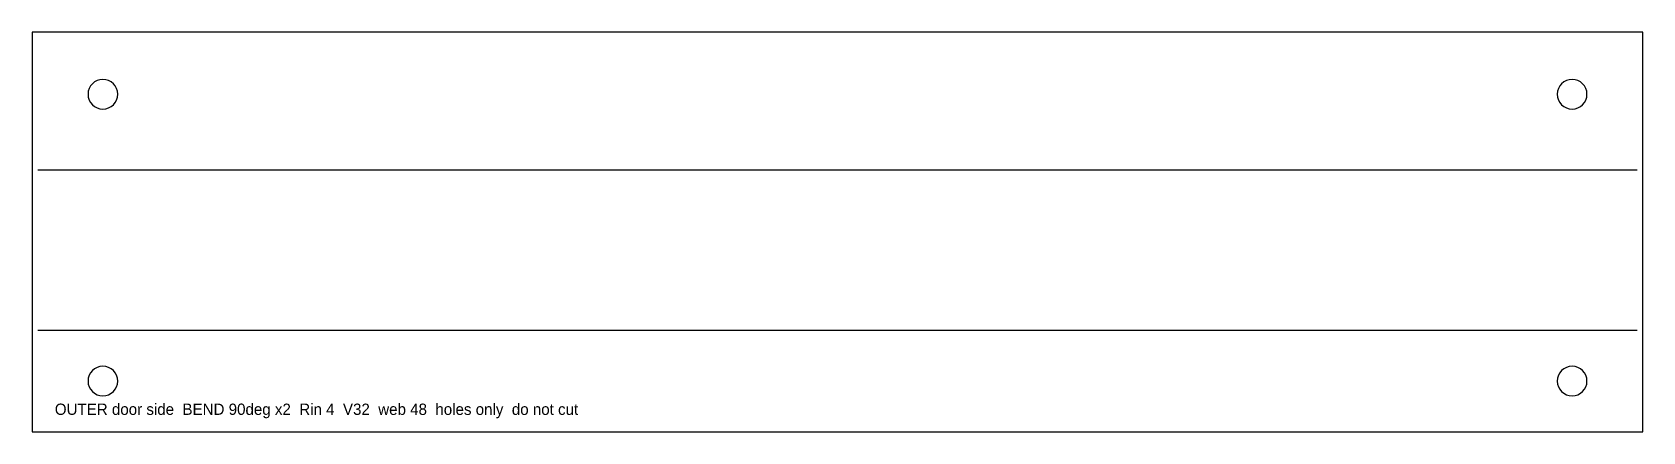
# Model space of a CAD drawing. Header units: millimetres. Extents: x -285 to 285, y 0 to 142.
import ezdxf

# ---------------------------------------------------------------- set-up
doc = ezdxf.new("R2010")
doc.units = ezdxf.units.MM
doc.layers.add('BEND', color=2, linetype='Continuous')
doc.layers.add('CUT', color=1, linetype='Continuous')

msp = doc.modelspace()

# ---------------------------------------------------------------- linework, layer by layer
at = {"layer": 'BEND'}
for p, q in [((-283, 92.8), (283, 92.8)), ((-283, 36), (283, 36))]:
    msp.add_line(p, q, dxfattribs=at)
at = {"layer": 'CUT'}
for p, q in [((285, 141.59), (-285, 141.59)), ((-285, 141.59), (-285, 0)), ((285, 0), (285, 141.59)), ((-285, 0), (285, 0))]:
    msp.add_line(p, q, dxfattribs=at)
for centre, start, end in [((-260, 119.59), 0, 180), ((260, 119.59), 0, 180), ((-260, 119.59), 180, 360), ((260, 119.59), 180, 360), ((-260, 18), 0, 180), ((260, 18), 0, 180), ((-260, 18), -180, 0), ((260, 18), -180, 0)]:
    msp.add_arc(centre, 5.25, start, end, dxfattribs=at)

# ---------------------------------------------------------------- texts
at = {"layer": 'BEND'}
msp.add_text('OUTER door side  BEND 90deg x2  Rin 4  V32  web 48  holes only  do not cut', height=4, dxfattribs=at).set_placement((-277, 6))

doc.saveas('drawing.dxf')
